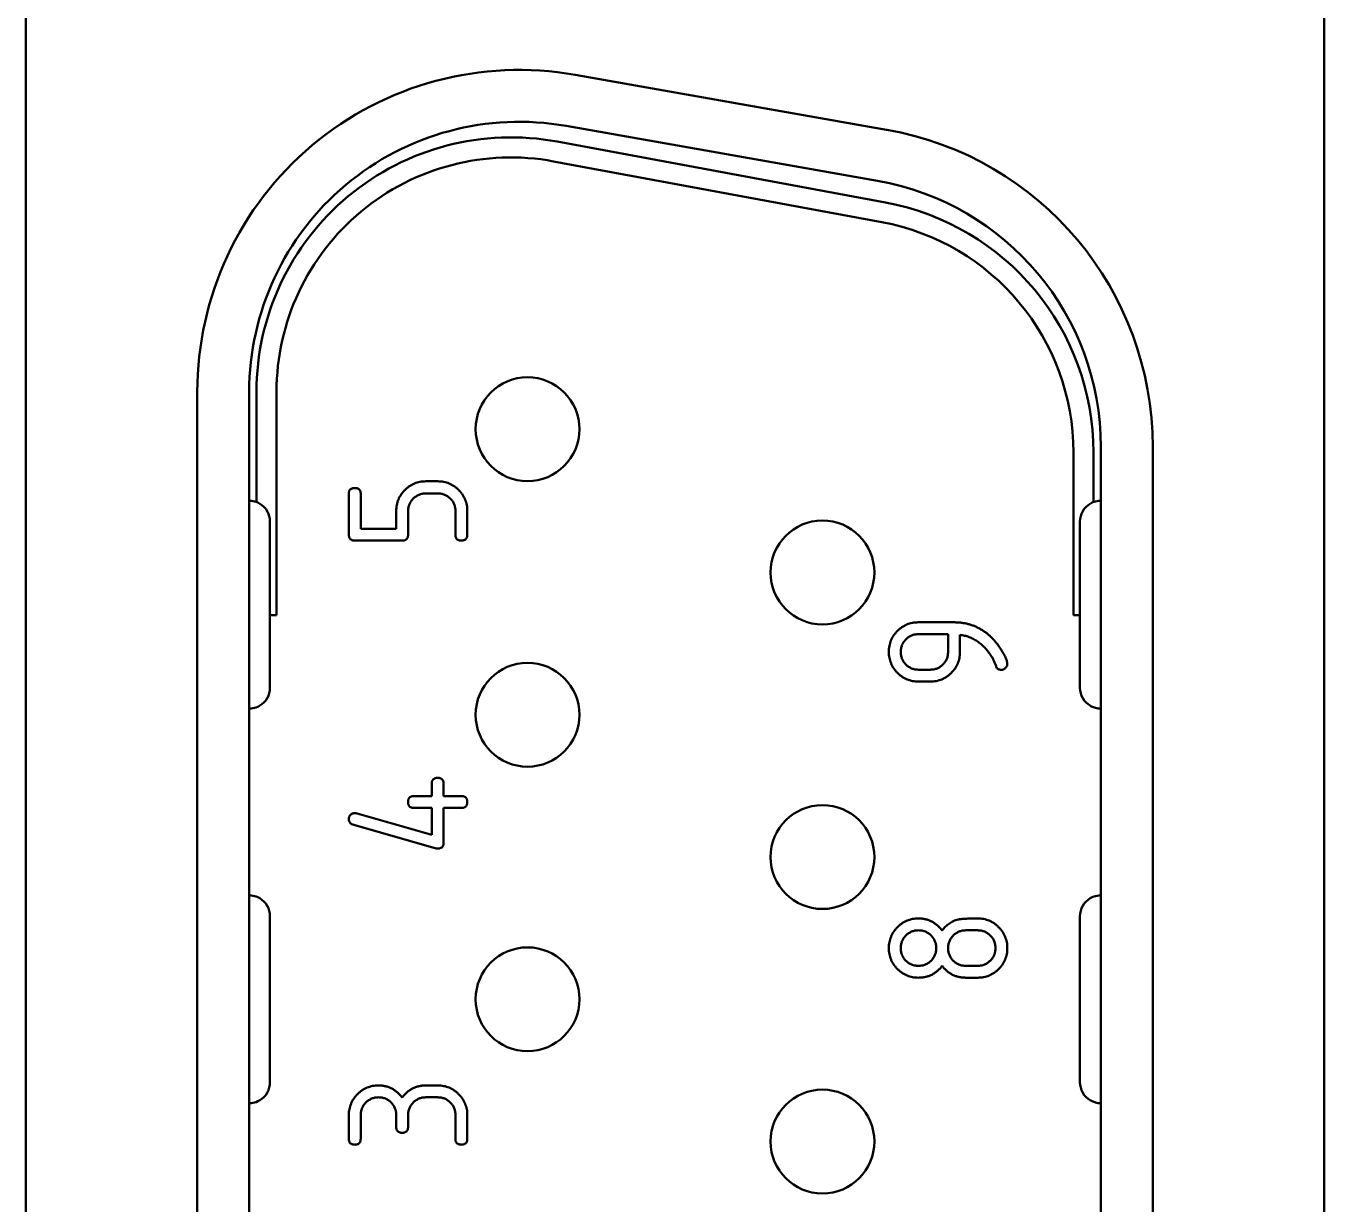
# Model space of a CAD drawing. Header units: millimetres. Extents: x 845 to 2568, y -211 to 570.
# Drawn here: x 1085.09 to 1097.59, y 439.97 to 451.32 of the extents above; entities that cross this region are included whole.
import ezdxf

# ---------------------------------------------------------------- set-up
doc = ezdxf.new("R2010")
doc.units = ezdxf.units.MM
doc.header["$LTSCALE"] = 2
doc.layers.add('외형선(ISO)', color=7, linetype='Continuous', lineweight=50)

msp = doc.modelspace()

# ---------------------------------------------------------------- linework, layer by layer
at = {"layer": '외형선(ISO)'}
for p, q in [((1085.0856, 452.1799), (1085.0856, 431.7099)), ((1097.5856, 431.7099), (1097.5856, 452.1799)), ((1093.3739, 450.3188), (1090.3739, 450.8478)), ((1090.2871, 450.3554), (1093.2871, 449.8264)), ((1090.2021, 450.2039), (1093.3621, 449.6182)), ((1090.167, 450.0142), (1093.327, 449.4285)), ((1086.7356, 436.0949), (1086.7356, 447.7949)), ((1087.2356, 436.0949), (1087.2356, 447.7949)), ((1087.3056, 447.7949), (1087.3056, 446.7322)), ((1087.4986, 445.6449), (1087.4986, 447.7949)), ((1095.4356, 447.2659), (1095.4356, 436.6239)), ((1095.9356, 436.6239), (1095.9356, 447.2659)), ((1095.1727, 447.2092), (1095.1727, 445.6449)), ((1095.3656, 447.2092), (1095.3656, 446.7322)), ((1088.9364, 446.9328), (1089.0504, 446.9328)), ((1088.1949, 446.4195), (1088.1949, 446.8188)), ((1088.3089, 446.8188), (1088.3089, 446.4765)), ((1089.0504, 446.8162), (1088.9364, 446.8162)), ((1088.6512, 446.4765), (1088.6512, 446.6477)), ((1088.7653, 446.6461), (1088.7653, 446.4193)), ((1089.2216, 446.4193), (1089.2216, 446.6461)), ((1089.3356, 446.6477), (1089.3356, 446.4195)), ((1087.4356, 446.5449), (1087.4356, 444.9449)), ((1095.2356, 446.5449), (1095.2356, 444.9449)), ((1088.3089, 446.4765), (1088.6512, 446.4765)), ((1088.7082, 446.3625), (1088.2519, 446.3625)), ((1087.4356, 445.6597), (1087.4396, 445.6449)), ((1087.4396, 445.6449), (1087.4356, 445.6449)), ((1087.4986, 445.6449), (1087.4396, 445.6449)), ((1095.2317, 445.6449), (1095.1727, 445.6449)), ((1095.2317, 445.6449), (1095.2356, 445.6597)), ((1095.2356, 445.6449), (1095.2317, 445.6449)), ((1093.6783, 445.575), (1094.0223, 445.575)), ((1093.6801, 445.461), (1093.9653, 445.461)), ((1093.9653, 445.461), (1093.9653, 445.2898)), ((1094.0793, 445.4541), (1094.0793, 445.2883)), ((1093.7941, 445.1187), (1093.6801, 445.1187)), ((1093.7941, 445.0047), (1093.6801, 445.0047)), ((1088.9934, 443.9017), (1088.9934, 444.0186)), ((1089.1075, 444.0186), (1089.1075, 443.9017)), ((1088.8223, 443.9017), (1088.9934, 443.9017)), ((1089.1075, 443.9017), (1089.2786, 443.9017)), ((1088.9934, 443.7876), (1088.8223, 443.7876)), ((1088.9934, 443.5289), (1088.9934, 443.7876)), ((1089.1075, 443.7876), (1089.1075, 443.4523)), ((1089.2786, 443.7876), (1089.1075, 443.7876)), ((1088.2743, 443.7344), (1088.9934, 443.5289)), ((1089.0354, 443.398), (1088.2425, 443.6249)), ((1087.4356, 442.7449), (1087.4356, 441.1449)), ((1095.2356, 442.7449), (1095.2356, 441.1449)), ((1094.1364, 442.6091), (1094.2504, 442.6091)), ((1094.2504, 442.2668), (1094.1364, 442.2668)), ((1094.2504, 442.1528), (1094.1364, 442.1528)), ((1088.9364, 441.115), (1089.0504, 441.115)), ((1089.0504, 441.0009), (1088.9364, 441.0009)), ((1088.1949, 440.6016), (1088.1949, 440.8298)), ((1088.3089, 440.8298), (1088.3089, 440.6016)), ((1088.6512, 440.7157), (1088.6512, 440.8298)), ((1088.7653, 440.8298), (1088.7653, 440.7157)), ((1089.2216, 440.6016), (1089.2216, 440.8298)), ((1089.3356, 440.8298), (1089.3356, 440.6016))]:
    msp.add_line(p, q, dxfattribs=at)
for centre in [(1089.9156, 447.4349), (1092.7556, 446.0549), (1089.9156, 444.6849), (1092.7556, 443.3149), (1089.9156, 441.9449), (1092.7556, 440.5749)]:
    msp.add_circle(centre, 0.5, dxfattribs=at)
for centre, radius, start, end in [((1089.8356, 447.7949), 3.1, 80, 180), ((1089.8356, 447.7949), 2.6, 80, 180), ((1092.8356, 447.2659), 3.1, 0, 80), ((1089.7556, 447.7949), 2.45, 79.5, 180), ((1089.7556, 447.7949), 2.2571, 79.5, 180), ((1092.8356, 447.2659), 2.6, 0, 80), ((1092.9156, 447.2092), 2.45, 0, 79.5), ((1092.9156, 447.2092), 2.2571, 0, 79.5), ((1087.2356, 446.5449), 0.2, 30.26503, 59.47702), ((1095.4356, 446.5449), 0.2, 120.52298, 149.73497), ((1087.2356, 444.9449), 0.2, 300.52298, 329.73497), ((1095.4356, 444.9449), 0.2, 210.26503, 239.47702), ((1087.2356, 442.7449), 0.2, 30.26503, 59.47702), ((1095.4356, 442.7449), 0.2, 120.52298, 149.73497), ((1087.2356, 441.1449), 0.2, 300.52298, 329.73497), ((1095.4356, 441.1449), 0.2, 210.26503, 239.47702)]:
    msp.add_arc(centre, radius, start, end, dxfattribs=at)
for points, knots in [([(1088.6512, 446.6477), (1088.6514, 446.6574), (1088.6518, 446.6765), (1088.6561, 446.7045), (1088.6624, 446.7316), (1088.6715, 446.7575), (1088.6838, 446.7821), (1088.6979, 446.806), (1088.7152, 446.8284), (1088.7347, 446.8496), (1088.7559, 446.8692), (1088.7785, 446.8862), (1088.8022, 446.9007), (1088.8269, 446.9124), (1088.8528, 446.9216), (1088.8797, 446.9283), (1088.9077, 446.9321), (1088.9268, 446.9326), (1088.9364, 446.9328)], [0, 0, 0, 0, 0.00002871598, 0.00005668907, 0.00008385124, 0.00011107164, 0.00013797024, 0.00016528933, 0.00019312284, 0.0002217991, 0.00025047536, 0.00027850951, 0.00030561333, 0.00033262939, 0.00035961261, 0.00038683416, 0.00041477214, 0.00044323672, 0.00044323672, 0.00044323672, 0.00044323672]), ([(1089.0504, 446.9328), (1089.0601, 446.9326), (1089.0793, 446.9322), (1089.1073, 446.9279), (1089.1344, 446.9216), (1089.1604, 446.9125), (1089.1851, 446.9004), (1089.2088, 446.886), (1089.2315, 446.8689), (1089.2526, 446.8493), (1089.2722, 446.8282), (1089.2889, 446.8054), (1089.3035, 446.7819), (1089.3152, 446.7571), (1089.3244, 446.7312), (1089.3311, 446.7043), (1089.3349, 446.6763), (1089.3354, 446.6573), (1089.3356, 446.6477)], [0, 0, 0, 0, 0.00002875169, 0.00005675956, 0.00008395551, 0.00011120975, 0.00013836832, 0.00016550585, 0.00019357486, 0.00022228677, 0.00025099869, 0.00027891689, 0.00030605441, 0.00033310406, 0.00036012083, 0.00038737624, 0.00041534896, 0.00044384893, 0.00044384893, 0.00044384893, 0.00044384893]), ([(1088.1949, 446.8188), (1088.1949, 446.8226), (1088.1951, 446.8299), (1088.1981, 446.84), (1088.2023, 446.8488), (1088.209, 446.8557), (1088.2172, 446.8613), (1088.2272, 446.865), (1088.239, 446.8673), (1088.2474, 446.8675), (1088.2519, 446.8677)], [0, 0, 0, 0, 0.000011350123, 0.000021548046, 0.000030890258, 0.000040150758, 0.000049573973, 0.000060089892, 0.000071639156, 0.000084998822, 0.000084998822, 0.000084998822, 0.000084998822]), ([(1088.2519, 446.8677), (1088.2563, 446.8675), (1088.2647, 446.8673), (1088.2765, 446.8651), (1088.2865, 446.8612), (1088.2949, 446.8559), (1088.3011, 446.8486), (1088.3059, 446.8401), (1088.3083, 446.8298), (1088.3087, 446.8226), (1088.3089, 446.8188)], [0, 0, 0, 0, 0.000013185289, 0.000025050618, 0.000035392341, 0.000045081444, 0.000054226155, 0.000063741748, 0.000073933674, 0.000085369993, 0.000085369993, 0.000085369993, 0.000085369993]), ([(1088.9364, 446.8162), (1088.9249, 446.8157), (1088.9025, 446.8146), (1088.8703, 446.8048), (1088.8408, 446.7888), (1088.8147, 446.7671), (1088.793, 446.7411), (1088.7766, 446.712), (1088.7669, 446.6798), (1088.7658, 446.6575), (1088.7653, 446.6461)], [0, 0, 0, 0, 0.00003391249, 0.00006653091, 0.00009890002, 0.00013291727, 0.00016674065, 0.00019900949, 0.00023162792, 0.00026528935, 0.00026528935, 0.00026528935, 0.00026528935]), ([(1089.2216, 446.6461), (1089.221, 446.6577), (1089.22, 446.6802), (1089.2101, 446.7124), (1089.1943, 446.7418), (1089.1726, 446.7676), (1089.1466, 446.7892), (1089.1171, 446.805), (1089.0846, 446.8146), (1089.0621, 446.8157), (1089.0504, 446.8162)], [0, 0, 0, 0, 0.00003415222, 0.00006675981, 0.00009911817, 0.0001325754, 0.0001662266, 0.00019880692, 0.00023134336, 0.00026574658, 0.00026574658, 0.00026574658, 0.00026574658]), ([(1087.2356, 446.7449), (1087.2356, 446.7449), (1087.2472, 446.7461), (1087.2886, 446.7385), (1087.3112, 446.7338), (1087.3372, 446.7172)], [0, 0, 0, 0, 0.044007796, 0.044007796, 0.073748981, 0.073748981, 0.073748981, 0.073748981]), ([(1095.3341, 446.7172), (1095.36, 446.7338), (1095.3827, 446.7385), (1095.424, 446.7461), (1095.4356, 446.7449), (1095.4356, 446.7449)], [0.148006535, 0.148006535, 0.148006535, 0.148006535, 0.17774772, 0.17774772, 0.221755516, 0.221755516, 0.221755516, 0.221755516]), ([(1088.2519, 446.3625), (1088.2474, 446.3627), (1088.239, 446.3631), (1088.2271, 446.3655), (1088.2171, 446.3701), (1088.2087, 446.3765), (1088.2023, 446.3847), (1088.198, 446.3949), (1088.1951, 446.4066), (1088.195, 446.4151), (1088.1949, 446.4195)], [0, 0, 0, 0, 0.000013521122, 0.000025248016, 0.000036175035, 0.000046148371, 0.000056478692, 0.000067068859, 0.000079100823, 0.000092351205, 0.000092351205, 0.000092351205, 0.000092351205]), ([(1088.7653, 446.4193), (1088.765, 446.4148), (1088.7646, 446.4064), (1088.7623, 446.3946), (1088.7575, 446.3846), (1088.7512, 446.3763), (1088.743, 446.3699), (1088.7328, 446.3656), (1088.7211, 446.3627), (1088.7126, 446.3626), (1088.7082, 446.3625)], [0, 0, 0, 0, 0.000013288805, 0.000025283421, 0.000035997197, 0.000045986574, 0.000056333511, 0.000066940711, 0.000078992026, 0.00009226372, 0.00009226372, 0.00009226372, 0.00009226372]), ([(1089.2786, 446.3625), (1089.2741, 446.3625), (1089.2656, 446.3626), (1089.2539, 446.3657), (1089.2436, 446.3697), (1089.2356, 446.3765), (1089.2289, 446.3845), (1089.2247, 446.3947), (1089.2218, 446.4064), (1089.2216, 446.4148), (1089.2216, 446.4193)], [0, 0, 0, 0, 0.000013378345, 0.000025053072, 0.000035774958, 0.000045811486, 0.000055848014, 0.000066339359, 0.000078259047, 0.000091385784, 0.000091385784, 0.000091385784, 0.000091385784]), ([(1089.3356, 446.4195), (1089.3354, 446.4151), (1089.335, 446.4067), (1089.3327, 446.3948), (1089.3278, 446.3849), (1089.3218, 446.3763), (1089.3132, 446.3703), (1089.3033, 446.3654), (1089.2914, 446.3632), (1089.283, 446.3627), (1089.2786, 446.3625)], [0, 0, 0, 0, 0.000013201531, 0.000025117373, 0.000035760788, 0.0000458859, 0.000056011012, 0.000066654427, 0.000078570269, 0.0000917718, 0.0000917718, 0.0000917718, 0.0000917718]), ([(1093.3949, 445.2898), (1093.3951, 445.2996), (1093.3956, 445.3188), (1093.3994, 445.3471), (1093.4062, 445.3741), (1093.4149, 445.4003), (1093.4269, 445.425), (1093.4409, 445.4487), (1093.4579, 445.4711), (1093.477, 445.4923), (1093.4981, 445.5116), (1093.5204, 445.5287), (1093.5441, 445.543), (1093.5686, 445.555), (1093.5945, 445.5637), (1093.6214, 445.5705), (1093.6495, 445.5743), (1093.6686, 445.5748), (1093.6783, 445.575)], [0, 0, 0, 0, 0.00002913385, 0.00005723236, 0.00008485608, 0.0001121497, 0.00013932099, 0.00016644982, 0.00019429067, 0.00022296129, 0.00025144473, 0.00027943817, 0.00030669774, 0.00033364056, 0.0003606949, 0.00038807288, 0.00041617139, 0.00044505238, 0.00044505238, 0.00044505238, 0.00044505238]), ([(1094.0223, 445.575), (1094.0343, 445.5749), (1094.0579, 445.5746), (1094.0928, 445.571), (1094.1268, 445.5661), (1094.1598, 445.5586), (1094.1919, 445.5489), (1094.223, 445.5372), (1094.2532, 445.5234), (1094.2824, 445.5076), (1094.3106, 445.4895), (1094.3379, 445.4692), (1094.3644, 445.4472), (1094.3897, 445.4227), (1094.4142, 445.3963), (1094.4375, 445.3675), (1094.4601, 445.3368), (1094.474, 445.3151), (1094.4811, 445.3041)], [0, 0, 0, 0, 0.00003570277, 0.00007053451, 0.00010457653, 0.00013804252, 0.00017135309, 0.0002043545, 0.00023720025, 0.00027004599, 0.00030339692, 0.00033706141, 0.00037138083, 0.00040610942, 0.0004419331, 0.00047881504, 0.00051647988, 0.00055558179, 0.00055558179, 0.00055558179, 0.00055558179]), ([(1093.5089, 445.2898), (1093.5095, 445.3013), (1093.5106, 445.3237), (1093.5203, 445.356), (1093.5367, 445.3853), (1093.5583, 445.4116), (1093.5846, 445.4333), (1093.6139, 445.4496), (1093.6462, 445.4594), (1093.6686, 445.4604), (1093.6801, 445.461)], [0, 0, 0, 0, 0.00003387235, 0.00006645216, 0.00009890331, 0.0001328803, 0.00016685728, 0.00019930843, 0.00023188824, 0.00026576059, 0.00026576059, 0.00026576059, 0.00026576059]), ([(1094.3818, 445.2496), (1094.3718, 445.2642), (1094.3524, 445.2928), (1094.3193, 445.331), (1094.2846, 445.3646), (1094.2474, 445.3926), (1094.2085, 445.4163), (1094.1672, 445.4339), (1094.1241, 445.4474), (1094.0944, 445.4518), (1094.0793, 445.4541)], [0, 0, 0, 0, 0.0000533057, 0.0001038463, 0.00015190827, 0.00019840286, 0.00024365983, 0.00028850832, 0.00033335972, 0.00037901295, 0.00037901295, 0.00037901295, 0.00037901295]), ([(1093.6801, 445.0047), (1093.6704, 445.0049), (1093.6513, 445.0054), (1093.6232, 445.0092), (1093.5962, 445.016), (1093.5702, 445.025), (1093.5455, 445.037), (1093.5218, 445.0512), (1093.4992, 445.0682), (1093.4781, 445.0876), (1093.4586, 445.1088), (1093.4415, 445.1315), (1093.4271, 445.1551), (1093.4153, 445.18), (1093.4062, 445.2059), (1093.3994, 445.2329), (1093.3956, 445.261), (1093.3951, 445.2802), (1093.3949, 445.2898)], [0, 0, 0, 0, 0.00002881521, 0.00005684973, 0.00008416535, 0.0001114798, 0.00013836126, 0.00016577476, 0.0001935522, 0.00022232755, 0.0002511029, 0.00027923392, 0.00030643139, 0.00033354081, 0.00036085526, 0.00038817088, 0.0004162054, 0.00044502061, 0.00044502061, 0.00044502061, 0.00044502061]), ([(1093.6801, 445.1187), (1093.6686, 445.1193), (1093.6462, 445.1203), (1093.6139, 445.1301), (1093.5846, 445.1464), (1093.5583, 445.1681), (1093.5367, 445.1944), (1093.5203, 445.2237), (1093.5106, 445.256), (1093.5095, 445.2784), (1093.5089, 445.2898)], [0, 0, 0, 0, 0.00003387235, 0.00006645216, 0.00009890331, 0.0001328803, 0.00016685728, 0.00019930843, 0.00023188824, 0.00026576059, 0.00026576059, 0.00026576059, 0.00026576059]), ([(1093.9653, 445.2898), (1093.9647, 445.2782), (1093.9637, 445.2556), (1093.9537, 445.2232), (1093.938, 445.1937), (1093.9163, 445.1676), (1093.8903, 445.146), (1093.8608, 445.1302), (1093.8284, 445.1202), (1093.8058, 445.1192), (1093.7941, 445.1187)], [0, 0, 0, 0, 0.00003440098, 0.00006700644, 0.00009958464, 0.00013323364, 0.00016688265, 0.00019946084, 0.0002320663, 0.00026646728, 0.00026646728, 0.00026646728, 0.00026646728]), ([(1094.0793, 445.2883), (1094.0791, 445.2786), (1094.0786, 445.2596), (1094.0748, 445.2316), (1094.0681, 445.2047), (1094.0589, 445.1789), (1094.0471, 445.1543), (1094.0327, 445.1308), (1094.0158, 445.1082), (1093.9964, 445.0871), (1093.9751, 445.0678), (1093.9525, 445.0511), (1093.9288, 445.0366), (1093.9041, 445.0247), (1093.878, 445.016), (1093.851, 445.0092), (1093.8229, 445.0054), (1093.8038, 445.0049), (1093.7941, 445.0047)], [0, 0, 0, 0, 0.00002883918, 0.00005664662, 0.00008398497, 0.00011108395, 0.00013798778, 0.00016520788, 0.00019300843, 0.00022180772, 0.00025043683, 0.00027843998, 0.00030566008, 0.00033279204, 0.00036004615, 0.00038738449, 0.00041544233, 0.00044428151, 0.00044428151, 0.00044428151, 0.00044428151]), ([(1094.4811, 445.3041), (1094.4854, 445.2971), (1094.4936, 445.2836), (1094.505, 445.2641), (1094.514, 445.2457), (1094.5218, 445.2288), (1094.528, 445.2134), (1094.5323, 445.1994), (1094.5352, 445.1867), (1094.5355, 445.1787), (1094.5356, 445.175)], [0, 0, 0, 0, 0.00002472647, 0.00004735738, 0.00006789925, 0.00008639961, 0.00010312727, 0.00011781751, 0.00013057923, 0.00014183337, 0.00014183337, 0.00014183337, 0.00014183337]), ([(1094.4294, 445.1462), (1094.426, 445.1562), (1094.4195, 445.1755), (1094.4074, 445.2025), (1094.3956, 445.2273), (1094.3863, 445.2424), (1094.3818, 445.2496)], [0, 0, 0, 0, 0.00003167363, 0.00006111544, 0.00008869107, 0.00011416677, 0.00011416677, 0.00011416677, 0.00011416677]), ([(1094.4786, 445.118), (1094.4725, 445.1182), (1094.4614, 445.1187), (1094.4466, 445.1242), (1094.435, 445.1332), (1094.4313, 445.1418), (1094.4294, 445.1462)], [0, 0, 0, 0, 0.00001804411, 0.000032933977, 0.000046405176, 0.000060434615, 0.000060434615, 0.000060434615, 0.000060434615]), ([(1094.5356, 445.175), (1094.5355, 445.1713), (1094.5352, 445.1641), (1094.5315, 445.1536), (1094.5262, 445.1437), (1094.5185, 445.1351), (1094.5099, 445.1274), (1094.5, 445.1221), (1094.4895, 445.1184), (1094.4823, 445.1181), (1094.4786, 445.118)], [0, 0, 0, 0, 0.000010837904, 0.000021393185, 0.000032289046, 0.000043857768, 0.000055426489, 0.00006632235, 0.000076877631, 0.000087715535, 0.000087715535, 0.000087715535, 0.000087715535]), ([(1087.3372, 444.7726), (1087.3112, 444.7559), (1087.2886, 444.7513), (1087.2472, 444.7437), (1087.2356, 444.7449), (1087.2356, 444.7449)], [0.148006535, 0.148006535, 0.148006535, 0.148006535, 0.17774772, 0.17774772, 0.221755516, 0.221755516, 0.221755516, 0.221755516]), ([(1095.4356, 444.7449), (1095.4356, 444.7449), (1095.4019, 444.7384), (1095.3429, 444.7676), (1095.3385, 444.77), (1095.3341, 444.7726)], [-0.11013291, -0.11013291, -0.11013291, -0.11013291, -0.041450305, -0.041450305, -0.036478703, -0.036478703, -0.036478703, -0.036478703]), ([(1088.9934, 444.0186), (1088.9935, 444.0232), (1088.9936, 444.0319), (1088.9965, 444.0439), (1089.0008, 444.0544), (1089.0073, 444.0628), (1089.0155, 444.0695), (1089.0256, 444.074), (1089.0375, 444.0765), (1089.0459, 444.0769), (1089.0504, 444.0771)], [0, 0, 0, 0, 0.000013591459, 0.000025722027, 0.00003641362, 0.000046817817, 0.000056825989, 0.000067620459, 0.000079205102, 0.000092562208, 0.000092562208, 0.000092562208, 0.000092562208]), ([(1089.0504, 444.0771), (1089.0549, 444.0769), (1089.0633, 444.0765), (1089.0752, 444.0742), (1089.0851, 444.0693), (1089.0937, 444.063), (1089.0997, 444.0542), (1089.1045, 444.044), (1089.1068, 444.0318), (1089.1073, 444.0232), (1089.1075, 444.0186)], [0, 0, 0, 0, 0.00001322654, 0.000025164954, 0.000035828531, 0.000046126987, 0.000056475285, 0.000067368597, 0.00007955495, 0.000093287266, 0.000093287266, 0.000093287266, 0.000093287266]), ([(1088.7653, 443.8447), (1088.7653, 443.8492), (1088.7654, 443.8577), (1088.7685, 443.8694), (1088.7725, 443.8796), (1088.7793, 443.8876), (1088.7873, 443.8944), (1088.7976, 443.8984), (1088.8093, 443.9015), (1088.8178, 443.9016), (1088.8223, 443.9017)], [0, 0, 0, 0, 0.00001338582, 0.000025067071, 0.000035794947, 0.000045837083, 0.000055879218, 0.000066607095, 0.000078288346, 0.000091674166, 0.000091674166, 0.000091674166, 0.000091674166]), ([(1089.2786, 443.9017), (1089.283, 443.9016), (1089.2915, 443.9015), (1089.3032, 443.8986), (1089.3134, 443.8942), (1089.3216, 443.8878), (1089.328, 443.8795), (1089.3326, 443.8695), (1089.335, 443.8576), (1089.3354, 443.8492), (1089.3356, 443.8447)], [0, 0, 0, 0, 0.000013095726, 0.000024987255, 0.000035453815, 0.000045663564, 0.000055520493, 0.000066319974, 0.000077909993, 0.000091273299, 0.000091273299, 0.000091273299, 0.000091273299]), ([(1088.8223, 443.7876), (1088.8178, 443.7878), (1088.8094, 443.7882), (1088.7975, 443.7907), (1088.7875, 443.7953), (1088.7791, 443.8016), (1088.7727, 443.8099), (1088.7684, 443.8201), (1088.7655, 443.8318), (1088.7653, 443.8402), (1088.7653, 443.8447)], [0, 0, 0, 0, 0.000013521122, 0.000025248016, 0.000036175035, 0.000046148371, 0.000056478692, 0.000067068859, 0.000079100823, 0.000092351205, 0.000092351205, 0.000092351205, 0.000092351205]), ([(1089.3356, 443.8447), (1089.3354, 443.8402), (1089.335, 443.8318), (1089.3327, 443.8199), (1089.3278, 443.8101), (1089.3218, 443.8015), (1089.3132, 443.7954), (1089.3033, 443.7906), (1089.2914, 443.7883), (1089.283, 443.7879), (1089.2786, 443.7876)], [0, 0, 0, 0, 0.000013201531, 0.000025117373, 0.000035760788, 0.0000458859, 0.000056011012, 0.000066654427, 0.000078570269, 0.0000917718, 0.0000917718, 0.0000917718, 0.0000917718]), ([(1088.1949, 443.6799), (1088.1951, 443.6843), (1088.1955, 443.6928), (1088.1981, 443.7046), (1088.2031, 443.7146), (1088.21, 443.7229), (1088.219, 443.7292), (1088.2299, 443.7336), (1088.2425, 443.7365), (1088.2516, 443.7366), (1088.2565, 443.7367)], [0, 0, 0, 0, 0.000013249269, 0.000025264731, 0.000036057827, 0.000046336376, 0.000057263185, 0.000068538809, 0.000081296733, 0.000095797234, 0.000095797234, 0.000095797234, 0.000095797234]), ([(1088.2425, 443.6249), (1088.2353, 443.6271), (1088.222, 443.6311), (1088.2062, 443.6437), (1088.1963, 443.6605), (1088.1954, 443.6732), (1088.1949, 443.6799)], [0, 0, 0, 0, 0.00002227056, 0.000041235597, 0.000059101964, 0.000078899486, 0.000078899486, 0.000078899486, 0.000078899486]), ([(1088.2565, 443.7367), (1088.2594, 443.7366), (1088.2654, 443.7365), (1088.2713, 443.7351), (1088.2743, 443.7344)], [0, 0, 0, 0, 0.000008681707, 0.000018030107, 0.000018030107, 0.000018030107, 0.000018030107]), ([(1089.051, 443.3965), (1089.0481, 443.3966), (1089.0428, 443.3968), (1089.0377, 443.3976), (1089.0354, 443.398)], [0, 0, 0, 0, 0.000008677613, 0.000015631848, 0.000015631848, 0.000015631848, 0.000015631848]), ([(1089.1075, 443.4523), (1089.1074, 443.4479), (1089.1072, 443.4396), (1089.1044, 443.4282), (1089.1, 443.4182), (1089.0935, 443.4103), (1089.0854, 443.4039), (1089.0754, 443.3997), (1089.0638, 443.3967), (1089.0554, 443.3966), (1089.051, 443.3965)], [0, 0, 0, 0, 0.000012844534, 0.000024491505, 0.000034728921, 0.000044741587, 0.000054598366, 0.000065064768, 0.000076711738, 0.000089807266, 0.000089807266, 0.000089807266, 0.000089807266]), ([(1087.2356, 442.9449), (1087.2356, 442.9449), (1087.2472, 442.9461), (1087.2886, 442.9385), (1087.3112, 442.9338), (1087.3372, 442.9172)], [0, 0, 0, 0, 0.044007796, 0.044007796, 0.073748981, 0.073748981, 0.073748981, 0.073748981]), ([(1095.3341, 442.9172), (1095.36, 442.9338), (1095.3827, 442.9385), (1095.424, 442.9461), (1095.4356, 442.9449), (1095.4356, 442.9449)], [0.148006535, 0.148006535, 0.148006535, 0.148006535, 0.17774772, 0.17774772, 0.221755516, 0.221755516, 0.221755516, 0.221755516]), ([(1093.3949, 442.4379), (1093.3951, 442.4476), (1093.3956, 442.4667), (1093.3994, 442.4949), (1093.4062, 442.5218), (1093.4152, 442.5478), (1093.4272, 442.5725), (1093.4414, 442.5963), (1093.4587, 442.6187), (1093.4781, 442.6399), (1093.4993, 442.6593), (1093.5217, 442.6767), (1093.5455, 442.6908), (1093.5702, 442.7028), (1093.5962, 442.7118), (1093.6232, 442.7186), (1093.6513, 442.7224), (1093.6704, 442.7229), (1093.6801, 442.7231)], [0, 0, 0, 0, 0.00002881944, 0.00005685808, 0.00008417771, 0.00011149618, 0.00013838159, 0.00016579912, 0.00019373291, 0.00022251249, 0.00025129206, 0.00027922585, 0.00030664338, 0.00033352879, 0.00036084726, 0.00038816689, 0.00041620553, 0.00044502497, 0.00044502497, 0.00044502497, 0.00044502497]), ([(1093.6801, 442.7231), (1093.6916, 442.7228), (1093.7143, 442.7223), (1093.7473, 442.7163), (1093.7787, 442.7076), (1093.8083, 442.6946), (1093.8362, 442.678), (1093.8623, 442.6577), (1093.8867, 442.6339), (1093.9009, 442.6158), (1093.9082, 442.6065)], [0, 0, 0, 0, 0.0000343515, 0.00006736166, 0.00009937763, 0.0001310097, 0.00016302269, 0.00019556694, 0.00022910205, 0.00026404856, 0.00026404856, 0.00026404856, 0.00026404856]), ([(1093.9082, 442.6065), (1093.9135, 442.6133), (1093.9237, 442.6266), (1093.9406, 442.6448), (1093.9586, 442.6608), (1093.9771, 442.6753), (1093.9969, 442.6875), (1094.0175, 442.698), (1094.039, 442.7065), (1094.0538, 442.7105), (1094.0612, 442.7124)], [0, 0, 0, 0, 0.00002575074, 0.00005045498, 0.00007445515, 0.00009790232, 0.00012102594, 0.00014416221, 0.00016716192, 0.00019023071, 0.00019023071, 0.00019023071, 0.00019023071]), ([(1094.0612, 442.7124), (1094.0656, 442.7134), (1094.0752, 442.7154), (1094.0913, 442.7171), (1094.1104, 442.7193), (1094.1325, 442.7207), (1094.1577, 442.7217), (1094.1858, 442.7225), (1094.2171, 442.7229), (1094.239, 442.7231), (1094.2504, 442.7231)], [0, 0, 0, 0, 0.00001321234, 0.00002935711, 0.00004853212, 0.00007070219, 0.00009589096, 0.00012386607, 0.00015513983, 0.00018946109, 0.00018946109, 0.00018946109, 0.00018946109]), ([(1094.2504, 442.7231), (1094.2601, 442.7229), (1094.2792, 442.7224), (1094.3073, 442.7186), (1094.3343, 442.7118), (1094.3603, 442.7027), (1094.3851, 442.691), (1094.4088, 442.6765), (1094.4315, 442.6595), (1094.4526, 442.6399), (1094.4721, 442.6188), (1094.4891, 442.5962), (1094.5033, 442.5725), (1094.5153, 442.5478), (1094.5243, 442.5218), (1094.5311, 442.4949), (1094.5349, 442.4667), (1094.5354, 442.4476), (1094.5356, 442.4379)], [0, 0, 0, 0, 0.00002883809, 0.00005689486, 0.00008423217, 0.00011156832, 0.00013869925, 0.00016591832, 0.00019407168, 0.00022286988, 0.00025166807, 0.00027946757, 0.00030690283, 0.00033380564, 0.00036114178, 0.00038847909, 0.00041653587, 0.00044537396, 0.00044537396, 0.00044537396, 0.00044537396]), ([(1093.5089, 442.4379), (1093.5095, 442.4494), (1093.5106, 442.4718), (1093.5203, 442.5041), (1093.5367, 442.5334), (1093.5583, 442.5597), (1093.5846, 442.5814), (1093.6139, 442.5977), (1093.6462, 442.6075), (1093.6686, 442.6085), (1093.6801, 442.6091)], [0, 0, 0, 0, 0.00003387235, 0.00006645216, 0.00009890331, 0.0001328803, 0.00016685728, 0.00019930843, 0.00023188824, 0.00026576059, 0.00026576059, 0.00026576059, 0.00026576059]), ([(1093.6801, 442.6091), (1093.6917, 442.6085), (1093.7143, 442.6075), (1093.7467, 442.5975), (1093.7762, 442.5818), (1093.8023, 442.5601), (1093.8239, 442.5341), (1093.8397, 442.5046), (1093.8497, 442.4722), (1093.8507, 442.4496), (1093.8512, 442.4379)], [0, 0, 0, 0, 0.00003440098, 0.00006700644, 0.00009958464, 0.00013323364, 0.00016688265, 0.00019946084, 0.0002320663, 0.00026646728, 0.00026646728, 0.00026646728, 0.00026646728]), ([(1093.9653, 442.4379), (1093.9658, 442.4494), (1093.9669, 442.4718), (1093.9766, 442.5041), (1093.993, 442.5334), (1094.0146, 442.5597), (1094.0409, 442.5814), (1094.0702, 442.5977), (1094.1025, 442.6075), (1094.1249, 442.6085), (1094.1364, 442.6091)], [0, 0, 0, 0, 0.00003387235, 0.00006645216, 0.00009890331, 0.0001328803, 0.00016685728, 0.00019930843, 0.00023188824, 0.00026576059, 0.00026576059, 0.00026576059, 0.00026576059]), ([(1094.2504, 442.6091), (1094.2621, 442.6085), (1094.2847, 442.6075), (1094.3171, 442.5975), (1094.3466, 442.5818), (1094.3726, 442.5601), (1094.3943, 442.5341), (1094.41, 442.5046), (1094.42, 442.4722), (1094.421, 442.4496), (1094.4216, 442.4379)], [0, 0, 0, 0, 0.00003440098, 0.00006700644, 0.00009958464, 0.00013323364, 0.00016688265, 0.00019946084, 0.0002320663, 0.00026646728, 0.00026646728, 0.00026646728, 0.00026646728]), ([(1093.6801, 442.1528), (1093.6704, 442.153), (1093.6513, 442.1535), (1093.6232, 442.1573), (1093.5962, 442.1641), (1093.5702, 442.1731), (1093.5455, 442.1851), (1093.5218, 442.1993), (1093.4992, 442.2163), (1093.4781, 442.2358), (1093.4586, 442.2569), (1093.4415, 442.2796), (1093.4271, 442.3032), (1093.4153, 442.3281), (1093.4062, 442.3541), (1093.3994, 442.381), (1093.3956, 442.4091), (1093.3951, 442.4283), (1093.3949, 442.4379)], [0, 0, 0, 0, 0.00002881521, 0.00005684973, 0.00008416535, 0.0001114798, 0.00013836126, 0.00016577476, 0.0001935522, 0.00022232755, 0.0002511029, 0.00027923392, 0.00030643139, 0.00033354081, 0.00036085526, 0.00038817088, 0.0004162054, 0.00044502061, 0.00044502061, 0.00044502061, 0.00044502061]), ([(1093.6801, 442.2668), (1093.6684, 442.2673), (1093.6458, 442.2684), (1093.6134, 442.2783), (1093.5839, 442.2941), (1093.5579, 442.3157), (1093.5362, 442.3418), (1093.5205, 442.3713), (1093.5105, 442.4037), (1093.5095, 442.4263), (1093.5089, 442.4379)], [0, 0, 0, 0, 0.00003440098, 0.00006700644, 0.00009958464, 0.00013323364, 0.00016688265, 0.00019946084, 0.0002320663, 0.00026646728, 0.00026646728, 0.00026646728, 0.00026646728]), ([(1093.8512, 442.4379), (1093.8507, 442.4263), (1093.8497, 442.4037), (1093.8397, 442.3713), (1093.8239, 442.3418), (1093.8023, 442.3157), (1093.7762, 442.2941), (1093.7467, 442.2783), (1093.7143, 442.2684), (1093.6917, 442.2673), (1093.6801, 442.2668)], [0, 0, 0, 0, 0.00003440098, 0.00006700644, 0.00009958464, 0.00013323364, 0.00016688265, 0.00019946084, 0.0002320663, 0.00026646728, 0.00026646728, 0.00026646728, 0.00026646728]), ([(1094.1364, 442.2668), (1094.1247, 442.2673), (1094.1021, 442.2684), (1094.0697, 442.2783), (1094.0402, 442.2941), (1094.0142, 442.3157), (1093.9925, 442.3418), (1093.9768, 442.3713), (1093.9668, 442.4037), (1093.9658, 442.4263), (1093.9653, 442.4379)], [0, 0, 0, 0, 0.00003440098, 0.00006700644, 0.00009958464, 0.00013323364, 0.00016688265, 0.00019946084, 0.0002320663, 0.00026646728, 0.00026646728, 0.00026646728, 0.00026646728]), ([(1094.5356, 442.4379), (1094.5354, 442.4283), (1094.5349, 442.4091), (1094.5311, 442.381), (1094.5243, 442.3541), (1094.5152, 442.3281), (1094.5035, 442.3032), (1094.4889, 442.2796), (1094.4722, 442.2568), (1094.4526, 442.2358), (1094.4315, 442.2162), (1094.4087, 442.1994), (1094.3852, 442.1849), (1094.3603, 442.1732), (1094.3343, 442.1641), (1094.3073, 442.1573), (1094.2792, 442.1535), (1094.2601, 442.153), (1094.2504, 442.1528)], [0, 0, 0, 0, 0.00002883395, 0.0000568867, 0.00008422009, 0.00011155231, 0.00013867935, 0.00016589451, 0.00019389258, 0.00022268665, 0.00025148071, 0.00027947878, 0.00030669395, 0.00033382099, 0.00036115321, 0.0003884866, 0.00041653935, 0.0004453733, 0.0004453733, 0.0004453733, 0.0004453733]), ([(1094.4216, 442.4379), (1094.421, 442.4263), (1094.42, 442.4037), (1094.41, 442.3713), (1094.3943, 442.3418), (1094.3726, 442.3157), (1094.3466, 442.2941), (1094.3171, 442.2783), (1094.2847, 442.2684), (1094.2621, 442.2673), (1094.2504, 442.2668)], [0, 0, 0, 0, 0.00003440098, 0.00006700644, 0.00009958464, 0.00013323364, 0.00016688265, 0.00019946084, 0.0002320663, 0.00026646728, 0.00026646728, 0.00026646728, 0.00026646728]), ([(1093.9082, 442.2661), (1093.9009, 442.2571), (1093.8866, 442.2394), (1093.8623, 442.2161), (1093.8361, 442.1966), (1093.8083, 442.1804), (1093.7786, 442.1682), (1093.7474, 442.1592), (1093.7143, 442.1537), (1093.6916, 442.1531), (1093.6801, 442.1528)], [0, 0, 0, 0, 0.00003434931, 0.00006751792, 0.00009958934, 0.00013133203, 0.00016275163, 0.00019475261, 0.00022770587, 0.00026204129, 0.00026204129, 0.00026204129, 0.00026204129]), ([(1094.1364, 442.1528), (1094.1248, 442.1531), (1094.1021, 442.1537), (1094.069, 442.1592), (1094.0378, 442.1682), (1094.008, 442.1803), (1093.9803, 442.1967), (1093.9541, 442.2161), (1093.9298, 442.2394), (1093.9155, 442.2571), (1093.9082, 442.2661)], [0, 0, 0, 0, 0.00003438969, 0.00006739502, 0.00009944658, 0.00013114904, 0.0001627235, 0.00019484561, 0.00022806664, 0.00026247024, 0.00026247024, 0.00026247024, 0.00026247024]), ([(1088.1949, 440.8298), (1088.1951, 440.8395), (1088.1955, 440.8586), (1088.1998, 440.8866), (1088.2061, 440.9137), (1088.2152, 440.9397), (1088.2275, 440.9643), (1088.2416, 440.9881), (1088.2589, 441.0106), (1088.2784, 441.0317), (1088.2996, 441.0513), (1088.3222, 441.0683), (1088.3459, 441.0828), (1088.3706, 441.0945), (1088.3965, 441.1037), (1088.4234, 441.1104), (1088.4514, 441.1142), (1088.4705, 441.1147), (1088.4801, 441.115)], [0, 0, 0, 0, 0.00002871598, 0.00005668907, 0.00008385124, 0.00011107164, 0.00013797024, 0.00016528933, 0.00019312284, 0.0002217991, 0.00025047536, 0.00027850951, 0.00030561333, 0.00033262939, 0.00035961261, 0.00038683416, 0.00041477214, 0.00044323672, 0.00044323672, 0.00044323672, 0.00044323672]), ([(1088.4801, 441.0009), (1088.4686, 441.0004), (1088.4462, 440.9993), (1088.4139, 440.9895), (1088.3846, 440.9732), (1088.3583, 440.9515), (1088.3367, 440.9253), (1088.3203, 440.8959), (1088.3106, 440.8637), (1088.3095, 440.8412), (1088.3089, 440.8298)], [0, 0, 0, 0, 0.00003387235, 0.00006645216, 0.00009890331, 0.0001328803, 0.00016685728, 0.00019930843, 0.00023188824, 0.00026576059, 0.00026576059, 0.00026576059, 0.00026576059]), ([(1088.4801, 441.115), (1088.4916, 441.1147), (1088.5143, 441.1141), (1088.5473, 441.1082), (1088.5787, 441.0995), (1088.6083, 441.0865), (1088.6362, 441.0699), (1088.6623, 441.0495), (1088.6867, 441.0258), (1088.7009, 441.0076), (1088.7082, 440.9984)], [0, 0, 0, 0, 0.0000343515, 0.00006736166, 0.00009937763, 0.0001310097, 0.00016302269, 0.00019556694, 0.00022910205, 0.00026404856, 0.00026404856, 0.00026404856, 0.00026404856]), ([(1088.6512, 440.8298), (1088.6507, 440.8414), (1088.6497, 440.864), (1088.6397, 440.8964), (1088.6239, 440.926), (1088.6023, 440.952), (1088.5762, 440.9737), (1088.5467, 440.9894), (1088.5143, 440.9994), (1088.4917, 441.0004), (1088.4801, 441.0009)], [0, 0, 0, 0, 0.00003440098, 0.00006700644, 0.00009958464, 0.00013323364, 0.00016688265, 0.00019946084, 0.0002320663, 0.00026646728, 0.00026646728, 0.00026646728, 0.00026646728]), ([(1088.7082, 440.9984), (1088.7155, 441.0076), (1088.7297, 441.0258), (1088.7542, 441.0495), (1088.7802, 441.0698), (1088.808, 441.0866), (1088.8376, 441.0994), (1088.8691, 441.1082), (1088.9021, 441.1141), (1088.9248, 441.1147), (1088.9364, 441.115)], [0, 0, 0, 0, 0.00003494843, 0.0000684854, 0.00010103144, 0.00013282979, 0.00016469511, 0.00019671284, 0.00022972482, 0.00026407822, 0.00026407822, 0.00026407822, 0.00026407822]), ([(1088.9364, 441.0009), (1088.9249, 441.0004), (1088.9025, 440.9993), (1088.8702, 440.9895), (1088.8409, 440.9732), (1088.8146, 440.9515), (1088.793, 440.9253), (1088.7766, 440.8959), (1088.7669, 440.8637), (1088.7658, 440.8412), (1088.7653, 440.8298)], [0, 0, 0, 0, 0.00003387235, 0.00006645216, 0.00009890331, 0.0001328803, 0.00016685728, 0.00019930843, 0.00023188824, 0.00026576059, 0.00026576059, 0.00026576059, 0.00026576059]), ([(1089.0504, 441.115), (1089.0601, 441.1148), (1089.0793, 441.1144), (1089.1073, 441.11), (1089.1344, 441.1038), (1089.1604, 441.0946), (1089.1851, 441.0825), (1089.2088, 441.0681), (1089.2315, 441.051), (1089.2526, 441.0315), (1089.2722, 441.0104), (1089.2889, 440.9876), (1089.3035, 440.964), (1089.3152, 440.9392), (1089.3244, 440.9134), (1089.3311, 440.8864), (1089.3349, 440.8584), (1089.3354, 440.8394), (1089.3356, 440.8298)], [0, 0, 0, 0, 0.00002875169, 0.00005675956, 0.00008395551, 0.00011120975, 0.00013836832, 0.00016550585, 0.00019357486, 0.00022228677, 0.00025099869, 0.00027891689, 0.00030605441, 0.00033310406, 0.00036012083, 0.00038737624, 0.00041534896, 0.00044384893, 0.00044384893, 0.00044384893, 0.00044384893]), ([(1089.2216, 440.8298), (1089.221, 440.8414), (1089.22, 440.864), (1089.21, 440.8964), (1089.1943, 440.926), (1089.1726, 440.952), (1089.1466, 440.9737), (1089.1171, 440.9894), (1089.0847, 440.9994), (1089.0621, 441.0004), (1089.0504, 441.0009)], [0, 0, 0, 0, 0.00003440098, 0.00006700644, 0.00009958464, 0.00013323364, 0.00016688265, 0.00019946084, 0.0002320663, 0.00026646728, 0.00026646728, 0.00026646728, 0.00026646728]), ([(1087.3372, 440.9726), (1087.3112, 440.9559), (1087.2886, 440.9513), (1087.2472, 440.9437), (1087.2356, 440.9449), (1087.2356, 440.9449)], [0.148006535, 0.148006535, 0.148006535, 0.148006535, 0.17774772, 0.17774772, 0.221755516, 0.221755516, 0.221755516, 0.221755516]), ([(1095.4356, 440.9449), (1095.4356, 440.9449), (1095.4019, 440.9384), (1095.3429, 440.9676), (1095.3385, 440.97), (1095.3341, 440.9726)], [-0.11013291, -0.11013291, -0.11013291, -0.11013291, -0.041450305, -0.041450305, -0.036478703, -0.036478703, -0.036478703, -0.036478703]), ([(1088.7082, 440.6587), (1088.7037, 440.6589), (1088.6953, 440.6593), (1088.6834, 440.6618), (1088.6734, 440.6663), (1088.665, 440.6727), (1088.6586, 440.6809), (1088.6543, 440.6911), (1088.6514, 440.7028), (1088.6513, 440.7113), (1088.6512, 440.7157)], [0, 0, 0, 0, 0.000013521122, 0.000025248016, 0.000036175035, 0.000046148371, 0.000056478692, 0.000067068859, 0.000079100823, 0.000092351205, 0.000092351205, 0.000092351205, 0.000092351205]), ([(1088.7653, 440.7157), (1088.765, 440.7113), (1088.7646, 440.7029), (1088.7623, 440.691), (1088.7574, 440.6811), (1088.7514, 440.6725), (1088.7428, 440.6665), (1088.7329, 440.6616), (1088.721, 440.6594), (1088.7126, 440.6589), (1088.7082, 440.6587)], [0, 0, 0, 0, 0.000013201531, 0.000025117373, 0.000035760788, 0.0000458859, 0.000056011012, 0.000066654427, 0.000078570269, 0.0000917718, 0.0000917718, 0.0000917718, 0.0000917718]), ([(1088.2519, 440.5446), (1088.2474, 440.5448), (1088.239, 440.5452), (1088.2271, 440.5477), (1088.2171, 440.5523), (1088.2087, 440.5586), (1088.2023, 440.5669), (1088.198, 440.577), (1088.1951, 440.5888), (1088.195, 440.5972), (1088.1949, 440.6016)], [0, 0, 0, 0, 0.000013521122, 0.000025248016, 0.000036175035, 0.000046148371, 0.000056478692, 0.000067068859, 0.000079100823, 0.000092351205, 0.000092351205, 0.000092351205, 0.000092351205]), ([(1088.3089, 440.6016), (1088.3087, 440.5972), (1088.3083, 440.5888), (1088.306, 440.5769), (1088.3011, 440.567), (1088.2951, 440.5584), (1088.2865, 440.5524), (1088.2766, 440.5475), (1088.2647, 440.5453), (1088.2563, 440.5448), (1088.2519, 440.5446)], [0, 0, 0, 0, 0.000013201531, 0.000025117373, 0.000035760788, 0.0000458859, 0.000056011012, 0.000066654427, 0.000078570269, 0.0000917718, 0.0000917718, 0.0000917718, 0.0000917718]), ([(1089.2786, 440.5446), (1089.2741, 440.5448), (1089.2657, 440.5452), (1089.2538, 440.5477), (1089.2438, 440.5523), (1089.2354, 440.5586), (1089.229, 440.5669), (1089.2247, 440.577), (1089.2218, 440.5888), (1089.2216, 440.5972), (1089.2216, 440.6016)], [0, 0, 0, 0, 0.000013521122, 0.000025248016, 0.000036175035, 0.000046148371, 0.000056478692, 0.000067068859, 0.000079100823, 0.000092351205, 0.000092351205, 0.000092351205, 0.000092351205]), ([(1089.3356, 440.6016), (1089.3354, 440.5972), (1089.335, 440.5888), (1089.3327, 440.5769), (1089.3278, 440.567), (1089.3218, 440.5584), (1089.3132, 440.5524), (1089.3033, 440.5475), (1089.2914, 440.5453), (1089.283, 440.5448), (1089.2786, 440.5446)], [0, 0, 0, 0, 0.000013201531, 0.000025117373, 0.000035760788, 0.0000458859, 0.000056011012, 0.000066654427, 0.000078570269, 0.0000917718, 0.0000917718, 0.0000917718, 0.0000917718])]:
    msp.add_open_spline(points, degree=3, knots=knots, dxfattribs=at)
for points in [[(1087.4356, 446.5449), (1087.4356, 446.5783), (1087.4268, 446.6138), (1087.4084, 446.6457)], [(1095.2629, 446.6457), (1095.2444, 446.6138), (1095.2356, 446.5783), (1095.2356, 446.5449)], [(1087.4084, 444.8441), (1087.4268, 444.876), (1087.4356, 444.9115), (1087.4356, 444.9449)], [(1095.2356, 444.9449), (1095.2356, 444.9115), (1095.2444, 444.876), (1095.2629, 444.8441)], [(1087.4356, 442.7449), (1087.4356, 442.7783), (1087.4268, 442.8138), (1087.4084, 442.8457)], [(1095.2629, 442.8457), (1095.2444, 442.8138), (1095.2356, 442.7783), (1095.2356, 442.7449)], [(1087.4084, 441.0441), (1087.4268, 441.076), (1087.4356, 441.1115), (1087.4356, 441.1449)], [(1095.2356, 441.1449), (1095.2356, 441.1115), (1095.2444, 441.076), (1095.2629, 441.0441)]]:
    msp.add_open_spline(points, degree=3, dxfattribs=at)

doc.saveas('drawing.dxf')
